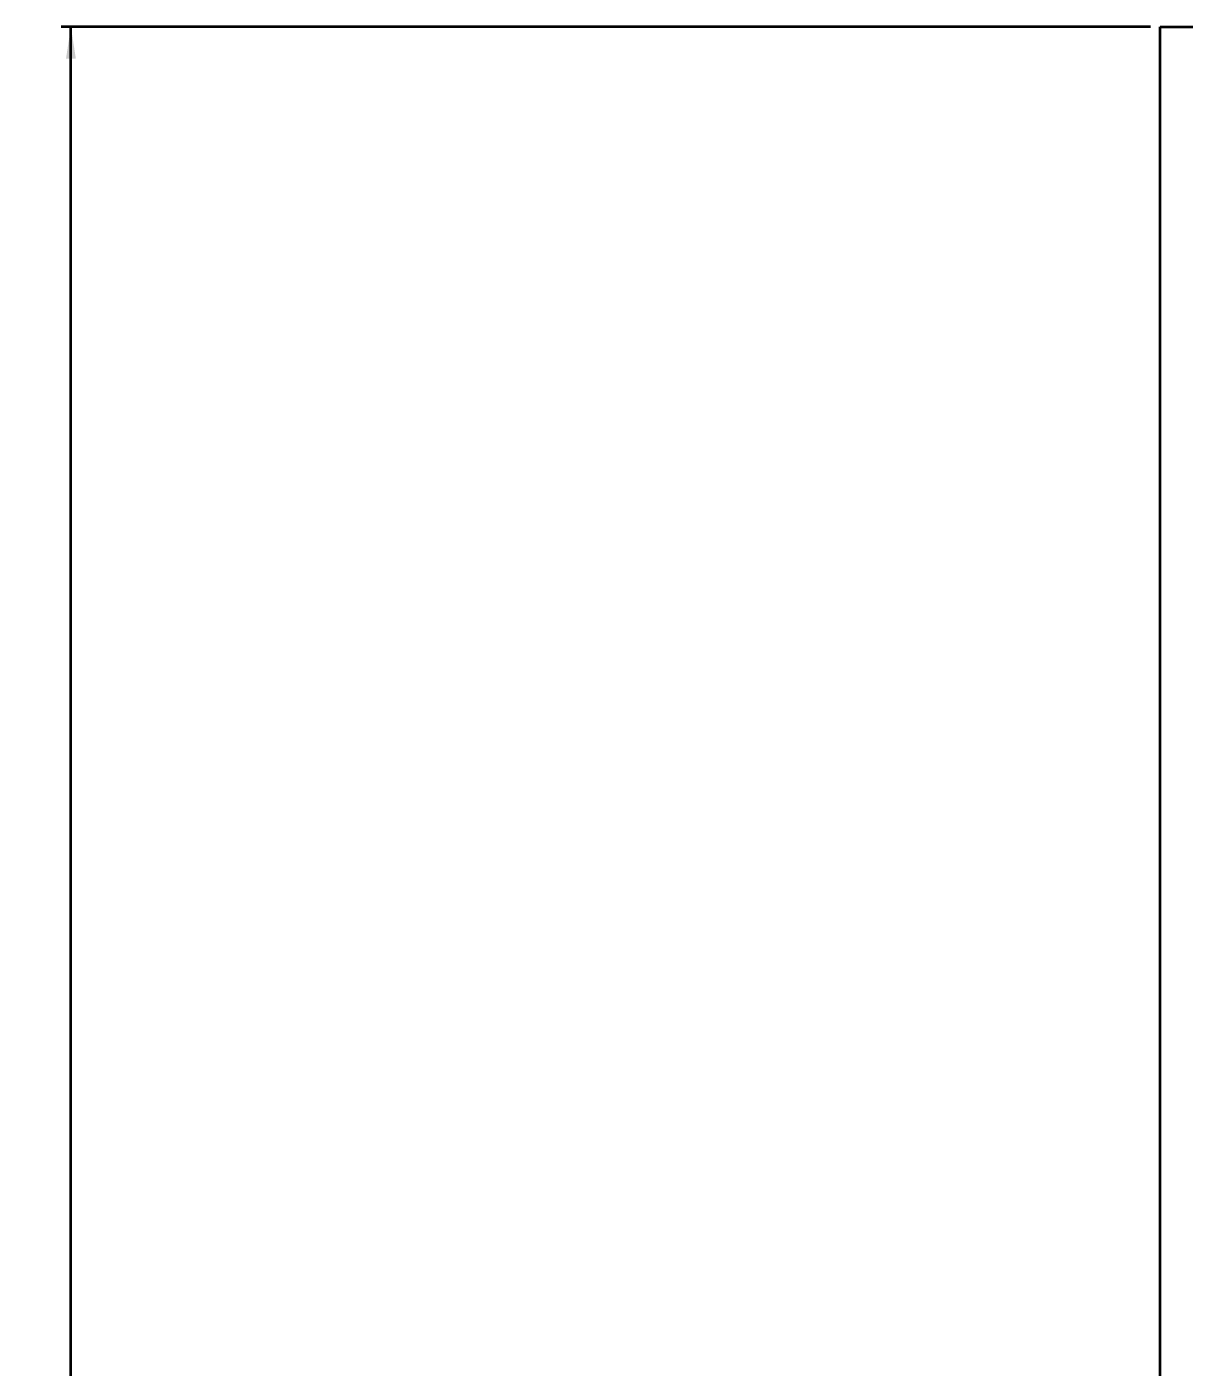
# Model space of a CAD drawing. Header units: millimetres. Extents: x -117 to 822, y -67 to 297.
# Drawn here: x -117.2 to 2.5, y 158.5 to 297 of the extents above; entities that cross this region are included whole.
import ezdxf

# ---------------------------------------------------------------- set-up
doc = ezdxf.new("R2010")
doc.units = ezdxf.units.MM
doc.layers.add('KHUNGTEN', color=7, linetype='Continuous', lineweight=35)
doc.styles.add('SLDTEXTSTYLE0', font='TXT', dxfattribs={"width": 0.663})
doc.dimstyles.new('SLDDIMSTYLE0', dxfattribs={"dimtxt": 3.5, "dimasz": 3.302, "dimexe": 0, "dimexo": 0.0625, "dimgap": 0.875, "dimtad": 1, "dimlfac": 5, "dimrnd": 1e-09, "dimzin": 4, "dimdsep": 46, "dimtxsty": 'SLDTEXTSTYLE0', "dimsah": 1, "dimcen": 0.09, "dimadec": 0, "dimazin": 1, "dimtfac": 1, "dimtofl": 0, "dimtmove": 0, "dimatfit": 3, "dimfxl": 0, "dimfrac": 2, "dimtolj": 1, "dimtzin": 12, "dimarcsym": 0})

# ---------------------------------------------------------------- blocks, each defined once
blk = doc.blocks.new('_D')
at = {"layer": 'KHUNGTEN'}
for p, q in [((-1, 297), (-113.59, 297)), ((-112.59, 0), (-112.59, 297)), ((-1, 0), (-113.59, 0))]:
    blk.add_line(p, q, dxfattribs=at)
for points in [[(-112.59, 297), (-113.1, 293.7), (-112.08, 293.7)], [(-112.59, 0), (-112.08, 3.3), (-113.1, 3.3)]]:
    blk.add_solid(points, dxfattribs=at)
at = {"layer": 'KHUNGTEN', "insert": (-117.1, 138.79), "char_height": 3.5, "attachment_point": 1, "rotation": 90, "style": 'SLDTEXTSTYLE0'}
blk.add_mtext('297.00', dxfattribs=at)

msp = doc.modelspace()

# ---------------------------------------------------------------- linework, layer by layer
at = {"layer": 'KHUNGTEN'}
for p, q in [((0, 0), (0, 297)), ((0, 297), (420, 297))]:
    msp.add_line(p, q, dxfattribs=at)

# ---------------------------------------------------------------- dimensions: what is measured, and where the dimension line sits
dim = msp.add_linear_dim(base=(-112.5877, 297), p1=(0, 0), p2=(0, 297), angle=90, dimstyle='SLDDIMSTYLE0', dxfattribs=at)
dim.commit()
dim.dimension.update_dxf_attribs({"geometry": '_D', "text_midpoint": (-112.5877, 145.729), "dimtype": 160})

doc.saveas('drawing.dxf')
